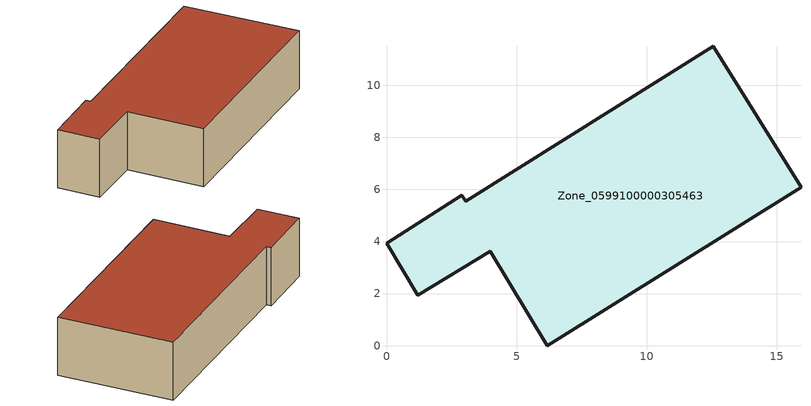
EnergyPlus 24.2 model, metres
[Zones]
Zone_0599100000305463
 floor ground (C_G): 3.98,3.62 1.2,1.94 0,3.94 2.9,5.78 3.04,5.55 12.55,11.5 15.93,6.09 6.18,0 z0
 wall outside (C_F): 1.2,1.94 3.98,3.62 6.18,0 15.93,6.09 12.55,11.5 3.04,5.55 2.9,5.78 0,3.94 1.2,1.94 z0:3.29
 roof outside (C_R): 3.98,3.62 6.18,0 15.93,6.09 12.55,11.5 3.04,5.55 2.9,5.78 0,3.94 1.2,1.94 z3.29
[BUILDING]
Pand.0599100000305463: North Axis=0; Terrain=City; Loads Convergence Tolerance Value=0.04; Temperature Convergence Tolerance Value=0.4; Solar Distribution=FullExterior; Maximum Number of Warmup Days=25; Minimum Number of Warmup Days=1
[Site:Location]
Rotterdam.The.Hague.AP_ZH_NLD Design_Conditions: Latitude=51.96; Longitude=4.45; Time Zone=1; Elevation=-4.5
[SITE:GROUNDTEMPERATURE:BUILDINGSURFACE]
18, 18, 18, 18, 18, 18, 18, 18, 18, 18, 18, 18
[MATERIAL] Thermal Absorptance=0.9; Solar Absorptance=0.7; Visible Absorptance=0.7
Name | Roughness | Thickness | Conductivity | Density | Specific Heat
G.TI.1946 | MediumSmooth | 0.15 | 1 | 540 | 1210
F.TI.1946 | Rough | 0.3 | 0.857143 | 1920 | 840
R.TI.1946 | MediumRough | 0.2 | 0.1 | 1500 | 1000
[CONSTRUCTION]
C_G: G.TI.1946
C_F: F.TI.1946
C_R: R.TI.1946
[ZONE]
Zone_0599100000305463: Type=1; Multiplier=1; Ceiling Height=Autocalculate; Volume=Autocalculate; Floor Area=autocalculate; Part of Total Floor Area=Yes
[ZONEINFILTRATION:DESIGNFLOWRATE]
Infil_Zone_0599100000305463: Zone or ZoneList or Space or SpaceList=Zone_0599100000305463; Schedule=AlwaysOn; Design Flow Rate Calculation Method=Flow/Area; Flow Rate per Floor Area=0.003; Constant Term Coefficient=1; Temperature Term Coefficient=0; Velocity Term Coefficient=0; Velocity Squared Term Coefficient=0
[HVACTEMPLATE:ZONE:IDEALLOADSAIRSYSTEM]
Zone_0599100000305463: Maximum Heating Supply Air Temperature=50; Minimum Cooling Supply Air Temperature=13; Maximum Heating Supply Air Humidity Ratio=0.0156; Minimum Cooling Supply Air Humidity Ratio=0.0077; Heating Limit=NoLimit; Cooling Limit=NoLimit; Dehumidification Control Type=ConstantSensibleHeatRatio; Cooling Sensible Heat Ratio=0.7; Dehumidification Setpoint=60; Humidification Control Type=None; Humidification Setpoint=30; Outdoor Air Method=None; Outdoor Air Flow Rate per Person=0.00944; Outdoor Air Flow Rate per Zone Floor Area=0; Outdoor Air Flow Rate per Zone=0; Demand Controlled Ventilation Type=None; Outdoor Air Economizer Type=NoEconomizer; Heat Recovery Type=None; Sensible Heat Recovery Effectiveness=0.7; Latent Heat Recovery Effectiveness=0.65
[ZONECONTROL:THERMOSTAT]
ThermostatControl_Zone_0599100000305463: Zone or ZoneList=Zone_0599100000305463; Control Type Schedule=DualSetpointControlType; Control 1=Thermostat_Zone_0599100000305463; Temperature Difference Between Cutout And Setpoint=0
[THERMOSTATSETPOINT:DUALSETPOINT]
Thermostat_Zone_0599100000305463: Heating Setpoint Temperature Schedule=HeatingSetpoint_Zone_0599100000305463; Cooling Setpoint Temperature Schedule=CoolingSetpoint_Zone_0599100000305463
[SCHEDULE:COMPACT]
HeatingSetpoint_Zone_0599100000305463: Through: 12/31, For: AllDays, Until: 24:00, 21
CoolingSetpoint_Zone_0599100000305463: Through: 12/31, For: AllDays, Until: 24:00, 24
DualSetpointControlType: Through: 12/31, For: AllDays, Until: 24:00, 4
AlwaysOn: Through: 12/31, For: AllDays, Until: 24:00, 1
